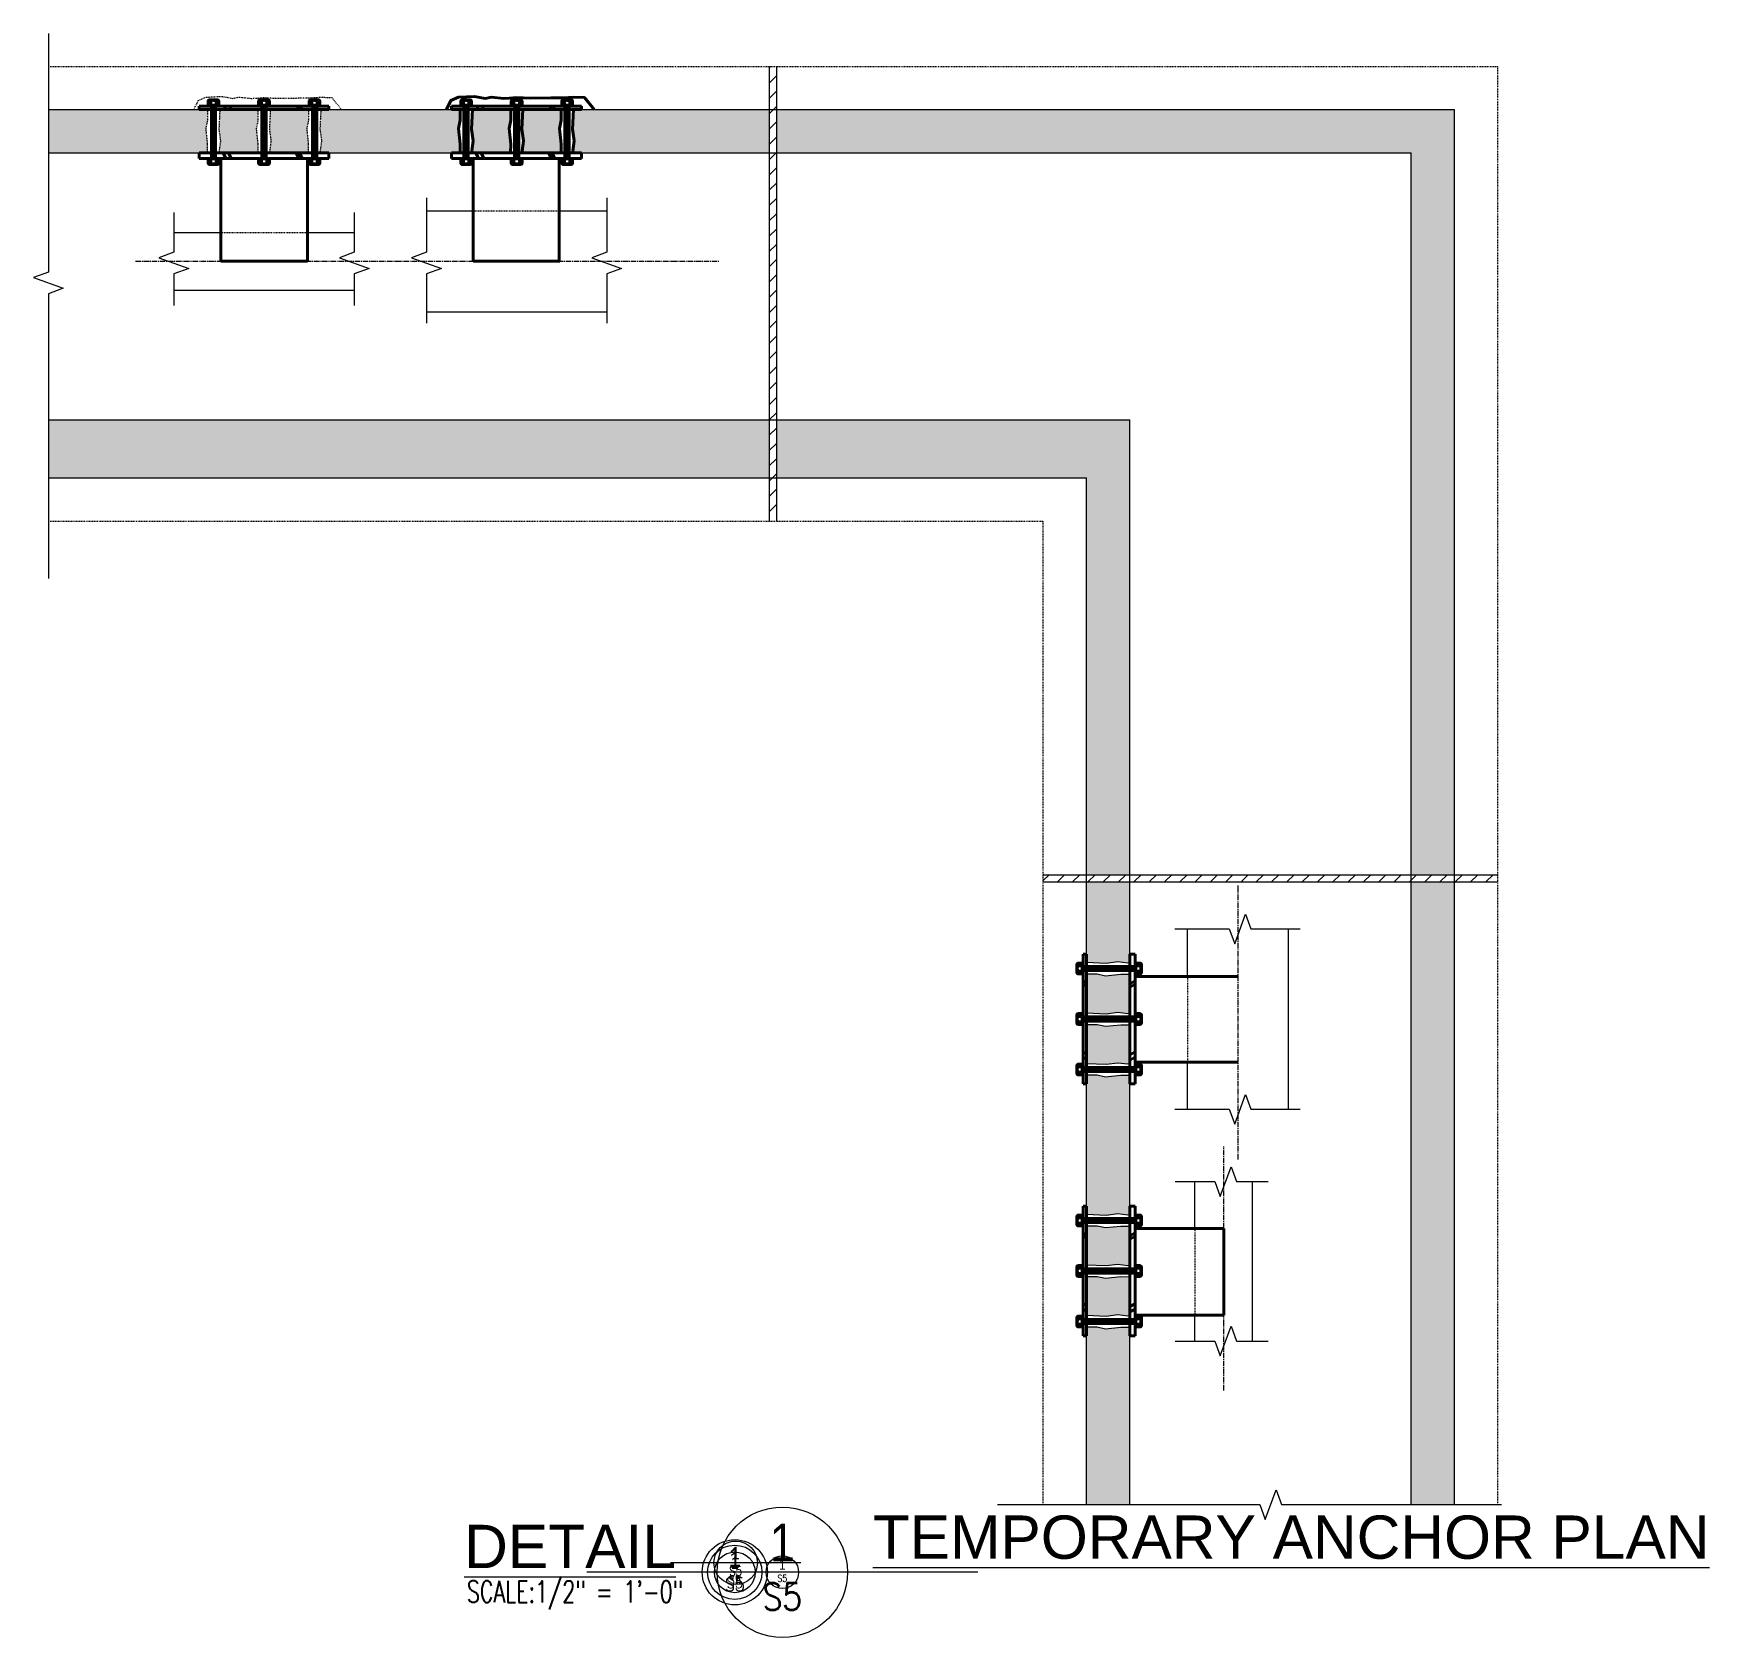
# Model space of a CAD drawing. Header units: inches. Extents: x -143 to 626, y -115 to 663.
# Drawn here: x -143 to 89.3, y 441 to 663.2 of the extents above; entities that cross this region are included whole.
import ezdxf
from ezdxf.enums import TextEntityAlignment as Align

# ---------------------------------------------------------------- set-up
doc = ezdxf.new("R2010")
doc.units = ezdxf.units.IN
doc.header["$MEASUREMENT"] = 0
doc.linetypes.add('CENTER2', pattern=[1.125, 0.75, -0.125, 0.125, -0.125])
doc.linetypes.add('HIDDEN2', pattern=[0.1875, 0.125, -0.0625])
doc.layers.add('DT-VHSO', color=75, linetype='Continuous', lineweight=60)
for name, color, linetype in [('FH-TITLE', 151, 'Continuous'), ('FH-TITLE @ 1', 151, 'Continuous'), ('FH-TITLE @ 24', 151, 'Continuous'), ('FH-TITLE @ 30', 151, 'Continuous'), ('FH-TITLE @ 32', 151, 'Continuous'), ('FH-TITLE @ 40', 151, 'Continuous'), ('FH-TITLE @ 48', 151, 'Continuous'), ('FH-TITLE @ 96', 151, 'Continuous'), ('MU-NOTES', 11, 'Continuous'), ('S-EXISTING', 13, 'Continuous'), ('S-GRID', 13, 'CENTER2')]:
    doc.layers.add(name, color=color, linetype=linetype)
doc.styles.add('BOLD', font='arial.ttf')
doc.styles.add('RomanS_not anno', font='romans.shx', dxfattribs={"width": 0.85})
pattern_1 = [(45, (0, 50.3891), (-1.06066, 1.06066), [])]

# ---------------------------------------------------------------- blocks, each defined once
blk = doc.blocks.new('Subtitle_Ref_Bubble')
at = {"linetype": 'ByBlock', "lineweight": -2}
blk.add_line((9.034, 0), (-9.034, 0), dxfattribs=at)
blk.add_circle((0, 0), 3.011, dxfattribs=at)
at = {"linetype": 'ByBlock', "lineweight": -2, "style": 'BOLD', "width": 0.85}
blk.add_attdef('NUMBER', text='', height=1, dxfattribs=at).set_placement((0, 0.5), align=Align.CENTER)
at = {"linetype": 'ByBlock', "lineweight": -2, "style": 'RomanS_not anno', "width": 0.85}
blk.add_attdef('SHEET', text='', height=0.75, dxfattribs=at).set_placement((0, -0.5), align=Align.TOP_CENTER)
blk = doc.blocks.new('*U51')
at = {"layer": 'FH-TITLE @ 1'}
ref = blk.add_blockref('Subtitle_Ref_Bubble', (-45.81, 450.01), dxfattribs=dict(at, xscale=0.03125, yscale=0.03125, zscale=0.03125))
ref.add_attrib('SHEET', 'S5', dxfattribs={"layer": '0', "color": 0, "linetype": 'ByBlock', "lineweight": -2, "height": 0.0391, "style": 'RomanS_not anno', "width": 0.85}).set_placement((-45.81, 450), align=Align.TOP_CENTER)
ref.add_attrib('NUMBER', '1', dxfattribs={"layer": '0', "color": 0, "linetype": 'ByBlock', "lineweight": -2, "height": 0.0547, "style": 'BOLD', "width": 0.85}).set_placement((-45.81, 450.03), align=Align.CENTER)
at = {"layer": 'FH-TITLE @ 24'}
ref = blk.add_blockref('Subtitle_Ref_Bubble', (-39.22, 450.01), dxfattribs=dict(at, xscale=0.75, yscale=0.75, zscale=0.75))
ref.add_attrib('SHEET', 'S5', dxfattribs={"layer": '0', "color": 0, "linetype": 'ByBlock', "lineweight": -2, "height": 0.938, "style": 'RomanS_not anno', "width": 0.85}).set_placement((-39.22, 449.64), align=Align.TOP_CENTER)
ref.add_attrib('NUMBER', '1', dxfattribs={"layer": '0', "color": 0, "linetype": 'ByBlock', "lineweight": -2, "height": 1.31, "style": 'BOLD', "width": 0.85}).set_placement((-39.22, 450.39), align=Align.CENTER)
at = {"layer": 'FH-TITLE @ 30'}
ref = blk.add_blockref('Subtitle_Ref_Bubble', (-45.81, 450.01), dxfattribs=dict(at, xscale=0.9375, yscale=0.9375, zscale=0.9375))
ref.add_attrib('SHEET', 'S5', dxfattribs={"layer": '0', "color": 0, "linetype": 'ByBlock', "lineweight": -2, "height": 1.172, "style": 'RomanS_not anno', "width": 0.85}).set_placement((-45.81, 449.54), align=Align.TOP_CENTER)
ref.add_attrib('NUMBER', '1', dxfattribs={"layer": '0', "color": 0, "linetype": 'ByBlock', "lineweight": -2, "height": 1.64, "style": 'BOLD', "width": 0.85}).set_placement((-45.81, 450.48), align=Align.CENTER)
at = {"layer": 'FH-TITLE @ 32'}
ref = blk.add_blockref('Subtitle_Ref_Bubble', (-45.69, 451.31), dxfattribs=at)
ref.add_attrib('SHEET', 'S5', dxfattribs={"layer": '0', "color": 0, "linetype": 'ByBlock', "lineweight": -2, "height": 1.25, "style": 'RomanS_not anno', "width": 0.85}).set_placement((-45.69, 450.81), align=Align.TOP_CENTER)
ref.add_attrib('NUMBER', '1', dxfattribs={"layer": '0', "color": 0, "linetype": 'ByBlock', "lineweight": -2, "height": 1.75, "style": 'BOLD', "width": 0.85}).set_placement((-45.69, 451.81), align=Align.CENTER)
at = {"layer": 'FH-TITLE @ 40'}
ref = blk.add_blockref('Subtitle_Ref_Bubble', (-45.81, 450.01), dxfattribs=dict(at, xscale=1.25, yscale=1.25, zscale=1.25))
ref.add_attrib('SHEET', 'S5', dxfattribs={"layer": '0', "color": 0, "linetype": 'ByBlock', "lineweight": -2, "height": 1.562, "style": 'RomanS_not anno', "width": 0.85}).set_placement((-45.81, 449.39), align=Align.TOP_CENTER)
ref.add_attrib('NUMBER', '1', dxfattribs={"layer": '0', "color": 0, "linetype": 'ByBlock', "lineweight": -2, "height": 2.19, "style": 'BOLD', "width": 0.85}).set_placement((-45.81, 450.64), align=Align.CENTER)
at = {"layer": 'FH-TITLE @ 48'}
ref = blk.add_blockref('Subtitle_Ref_Bubble', (-45.81, 450.01), dxfattribs=dict(at, xscale=1.5, yscale=1.5, zscale=1.5))
ref.add_attrib('SHEET', 'S5', dxfattribs={"layer": '0', "color": 0, "linetype": 'ByBlock', "lineweight": -2, "height": 1.875, "style": 'RomanS_not anno', "width": 0.85}).set_placement((-45.81, 449.26), align=Align.TOP_CENTER)
ref.add_attrib('NUMBER', '1', dxfattribs={"layer": '0', "color": 0, "linetype": 'ByBlock', "lineweight": -2, "height": 2.62, "style": 'BOLD', "width": 0.85}).set_placement((-45.81, 450.76), align=Align.CENTER)
at = {"layer": 'FH-TITLE @ 96'}
ref = blk.add_blockref('Subtitle_Ref_Bubble', (-39.22, 450.01), dxfattribs=dict(at, xscale=3, yscale=3, zscale=3))
ref.add_attrib('SHEET', 'S5', dxfattribs={"layer": '0', "color": 0, "linetype": 'ByBlock', "lineweight": -2, "height": 3.75, "style": 'RomanS_not anno', "width": 0.85}).set_placement((-39.22, 448.51), align=Align.TOP_CENTER)
ref.add_attrib('NUMBER', '1', dxfattribs={"layer": '0', "color": 0, "linetype": 'ByBlock', "lineweight": -2, "height": 5.25, "style": 'BOLD', "width": 0.85}).set_placement((-39.22, 451.51), align=Align.CENTER)

msp = doc.modelspace()

# ---------------------------------------------------------------- hatches: boundary and pattern name
at = {"layer": 'S-EXISTING'}
h = msp.add_hatch(dxfattribs=at)
h.set_pattern_fill('ANSI31', color=256, scale=12, style=0)
h.set_pattern_definition(pattern_1)
h.paths.add_polyline_path([(-40.05, 646.67), (-41.05, 646.67), (-41.05, 610.67), (-40.05, 610.67)])
h.paths.add_polyline_path([(-41.05, 646.67), (-40.05, 646.67), (-40.05, 654.67), (-41.05, 654.67)])
h.paths.add_polyline_path([(-41.05, 602.67), (-40.05, 602.67), (-40.05, 610.67), (-41.05, 610.67)])
h.paths.add_polyline_path([(-40.05, 602.67), (-41.05, 602.67), (-41.05, 596.67), (-40.05, 596.67)])
h.paths.add_polyline_path([(-40.05, 658.67), (-41.05, 658.67), (-41.05, 654.67), (-40.05, 654.67)])
h = msp.add_hatch(dxfattribs=at)
h.set_pattern_fill('AR-CONC', color=256, style=0)
h.set_pattern_definition([(50, (0, 0), (7.1726, -0.62752), [0.75, -8.25]), (355, (0, 0), (-1.38751, 7.52192), [0.6, -6.6]), (100.4514, (0.598, -0.052), (5.785094, 6.894395), [0.6374, -7.01142]), (46.1842, (0, 2), (10.67241, -1.65519), [1.125, -12.375]), (96.6356, (0.889, 1.862), (9.34663, 9.74118), [0.9561, -10.51713]), (351.1842, (0, 2), (9.34662, 9.74119), [0.9, -9.9]), (21, (1, 1.5), (5.96907, -4.02619), [0.75, -8.25]), (326, (1, 1.5), (2.43315, 7.2515), [0.6, -6.6]), (71.4514, (1.4974, 1.1645), (8.402226, 3.225305), [0.6374, -7.01142]), (37.5, (0, 0), (0.121599, 3.328939), [0, -6.52, 0, -6.7, 0, -6.625]), (7.5, (0, 0), (2.630695, 3.944117), [0, -3.82, 0, -6.37, 0, -2.525]), (327.5, (-2.23, 0), (5.338224, -0.225549), [0, -2.5, 0, -7.8, 0, -10.35]), (317.5, (-3.23, 0), (5.831862, 1.00105), [0, -3.25, 0, -5.18, 0, -7.35])])
h.paths.add_polyline_path([(-118.89, 646.67), (-118.87, 647.91), (-119.09, 650.06), (-118.85, 651.21), (-118.85, 652.67), (-120.05, 652.67), (-140.94, 652.67), (-140.94, 646.67)])
h.paths.add_polyline_path([(-111.89, 646.67), (-111.87, 647.91), (-112.09, 650.06), (-111.85, 651.21), (-111.85, 652.67), (-117.18, 652.67), (-117.31, 649.95), (-117.09, 648.35), (-117.27, 646.96), (-117.18, 646.67)])
h.paths.add_polyline_path([(-110.09, 648.35), (-110.27, 646.96), (-110.18, 646.67), (-104.89, 646.67), (-104.87, 647.91), (-105.09, 650.06), (-104.85, 651.21), (-104.85, 652.67), (-110.18, 652.67), (-110.31, 649.95)])
h.paths.add_polyline_path([(-83.89, 646.67), (-83.87, 647.91), (-84.09, 650.06), (-83.85, 651.21), (-83.85, 652.67), (-85.05, 652.67), (-103.18, 652.67), (-103.31, 649.95), (-103.09, 648.35), (-103.27, 646.96), (-103.18, 646.67), (-102.05, 646.67)])
h.paths.add_polyline_path([(-82.09, 648.35), (-82.27, 646.96), (-82.18, 646.67), (-76.89, 646.67), (-76.87, 647.91), (-77.09, 650.06), (-76.85, 651.21), (-76.85, 652.67), (-82.18, 652.67), (-82.31, 649.95)])
h.paths.add_polyline_path([(-75.09, 648.35), (-75.27, 646.96), (-75.18, 646.67), (-69.89, 646.67), (-69.87, 647.91), (-70.09, 650.06), (-69.85, 651.21), (-69.85, 652.67), (-75.18, 652.67), (-75.31, 649.95)])
h.paths.add_polyline_path([(-41.05, 646.67), (-41.05, 652.67), (-68.18, 652.67), (-68.31, 649.95), (-68.09, 648.35), (-68.27, 646.96), (-68.18, 646.67), (-67.05, 646.67)])
h.paths.add_polyline_path([(47.95, 646.67), (47.95, 546.67), (53.95, 546.67), (53.95, 652.67), (-40.05, 652.67), (-40.05, 646.67)])
h.paths.add_polyline_path([(53.95, 545.67), (47.95, 545.67), (47.95, 459.39), (53.95, 459.39)])
h.paths.add_polyline_path([(8.95, 545.67), (2.95, 545.67), (2.95, 534.53), (5.67, 534.41), (7.28, 534.62), (8.66, 534.45), (8.95, 534.53), (8.95, 535.67)])
h.paths.add_polyline_path([(7.28, 527.62), (8.66, 527.45), (8.95, 527.53), (8.95, 532.83), (7.71, 532.84), (5.57, 532.63), (4.42, 532.87), (2.95, 532.87), (2.95, 527.53), (5.67, 527.41)])
h.paths.add_polyline_path([(7.28, 520.62), (8.66, 520.45), (8.95, 520.53), (8.95, 525.83), (7.71, 525.84), (5.57, 525.63), (4.42, 525.87), (2.95, 525.87), (2.95, 520.53), (5.67, 520.41)])
h.paths.add_polyline_path([(2.95, 499.63), (5.67, 499.5), (7.28, 499.72), (8.66, 499.54), (8.95, 499.63), (8.95, 500.76), (8.95, 518.83), (7.71, 518.84), (5.57, 518.63), (4.42, 518.87), (2.95, 518.87), (2.95, 517.67)])
h.paths.add_polyline_path([(2.95, 492.63), (5.67, 492.5), (7.28, 492.72), (8.66, 492.54), (8.95, 492.63), (8.95, 497.92), (7.71, 497.94), (5.57, 497.72), (4.42, 497.96), (2.95, 497.96)])
h.paths.add_polyline_path([(5.57, 490.72), (4.42, 490.96), (2.95, 490.96), (2.95, 485.63), (5.67, 485.5), (7.28, 485.72), (8.66, 485.54), (8.95, 485.63), (8.95, 490.92), (7.71, 490.94)])
h.paths.add_polyline_path([(2.95, 459.39), (8.95, 459.39), (8.95, 483.92), (7.71, 483.94), (5.57, 483.72), (4.42, 483.96), (2.95, 483.96), (2.95, 482.76)])
h.paths.add_polyline_path([(8.95, 609.67), (-40.05, 609.67), (-40.05, 601.67), (2.95, 601.67), (2.95, 546.67), (8.95, 546.67)], flags=17)
h.paths.add_polyline_path([(-41.05, 601.67), (-41.05, 609.67), (-140.94, 609.67), (-140.94, 601.67)])
h = msp.add_hatch(dxfattribs=at)
h.set_pattern_fill('ANSI31', color=256, scale=12, style=0)
h.set_pattern_definition(pattern_1)
h.paths.add_polyline_path([(11.95, 546.67), (3.95, 546.67), (3.95, 545.67), (11.95, 545.67)])
h.paths.add_polyline_path([(47.95, 546.67), (11.95, 546.67), (11.95, 545.67), (47.95, 545.67)])
h.paths.add_polyline_path([(55.95, 546.67), (47.95, 546.67), (47.95, 545.67), (55.95, 545.67)])
h.paths.add_polyline_path([(59.95, 545.67), (59.95, 546.67), (55.95, 546.67), (55.95, 545.67)])
h.paths.add_polyline_path([(-3.05, 546.67), (-3.05, 545.67), (3.95, 545.67), (3.95, 546.67)])

# ---------------------------------------------------------------- linework, layer by layer
at = {"layer": 'DT-VHSO'}
for p, q in [((-120.05, 653.17), (-102.05, 653.17)), ((-120.05, 652.67), (-120.05, 653.17)), ((-116.6, 653.17), (-116.34, 652.67)), ((-115.85, 653.17), (-115.59, 652.67)), ((-106.49, 653.17), (-106.23, 652.67)), ((-106.03, 653.17), (-105.77, 652.67)), ((-102.05, 652.67), (-102.05, 653.17)), ((-85.05, 653.17), (-67.05, 653.17)), ((-85.05, 652.67), (-85.05, 653.17)), ((-81.6, 653.17), (-81.34, 652.67)), ((-80.85, 653.17), (-80.59, 652.67)), ((-71.49, 653.17), (-71.23, 652.67)), ((-71.03, 653.17), (-70.77, 652.67)), ((-67.05, 652.67), (-67.05, 653.17)), ((-120.05, 646.67), (-102.05, 646.67)), ((-120.05, 645.92), (-120.05, 646.67)), ((-117.05, 645.92), (-117.05, 631.67)), ((-116.72, 646.67), (-116.34, 645.92)), ((-115.98, 646.67), (-115.59, 645.92)), ((-103.05, 645.92), (-115.05, 645.92)), ((-106.62, 646.67), (-106.23, 645.92)), ((-106.16, 646.67), (-105.77, 645.92)), ((-105.05, 645.92), (-105.05, 631.67)), ((-102.05, 645.92), (-102.05, 646.67)), ((-85.05, 646.67), (-67.05, 646.67)), ((-85.05, 645.92), (-85.05, 646.67)), ((-82.05, 645.92), (-82.05, 631.67)), ((-81.72, 646.67), (-81.34, 645.92)), ((-80.98, 646.67), (-80.59, 645.92)), ((-68.05, 645.92), (-80.05, 645.92)), ((-71.62, 646.67), (-71.23, 645.92)), ((-71.16, 646.67), (-70.77, 645.92)), ((-70.16, 645.92), (-70.16, 631.67)), ((-67.05, 645.92), (-67.05, 646.67)), ((-105.05, 631.67), (-117.05, 631.67)), ((-70.05, 631.67), (-82.05, 631.67)), ((2.45, 517.67), (2.45, 535.67)), ((2.95, 535.67), (2.45, 535.67)), ((8.95, 517.67), (8.95, 535.67)), ((9.7, 535.67), (8.95, 535.67)), ((9.7, 534.67), (9.7, 522.67)), ((2.45, 531.69), (2.95, 531.95)), ((8.95, 531.56), (9.7, 531.95)), ((9.7, 532.56), (23.95, 532.56)), ((2.45, 531.23), (2.95, 531.48)), ((8.95, 531.1), (9.7, 531.48)), ((2.45, 521.86), (2.95, 522.12)), ((2.45, 521.12), (2.95, 521.38)), ((8.95, 521.73), (9.7, 522.12)), ((8.95, 520.99), (9.7, 521.38)), ((9.7, 520.67), (23.95, 520.67)), ((2.95, 517.67), (2.45, 517.67)), ((9.7, 517.67), (8.95, 517.67)), ((2.45, 482.76), (2.45, 500.76)), ((2.95, 500.76), (2.45, 500.76)), ((8.95, 482.76), (8.95, 500.76)), ((9.7, 500.76), (8.95, 500.76)), ((9.7, 499.76), (9.7, 487.76)), ((9.7, 497.65), (21.95, 497.65)), ((21.95, 497.65), (21.95, 485.65)), ((2.45, 496.78), (2.95, 497.04)), ((2.45, 496.32), (2.95, 496.58)), ((8.95, 496.65), (9.7, 497.04)), ((8.95, 496.19), (9.7, 496.58)), ((2.45, 486.96), (2.95, 487.22)), ((2.45, 486.22), (2.95, 486.47)), ((8.95, 486.83), (9.7, 487.22)), ((8.95, 486.09), (9.7, 486.47)), ((9.7, 485.65), (21.95, 485.65)), ((2.95, 482.76), (2.45, 482.76)), ((9.7, 482.76), (8.95, 482.76))]:
    msp.add_line(p, q, dxfattribs=at)
for points, format in [([(-118.73, 653.27), (-118.73, 653.22), (-117.36, 653.22), (-117.36, 653.27), (-117.3, 653.27), (-117.3, 653.88), (-117.42, 654.02), (-118.68, 654.02), (-118.8, 653.88, -0.131652), (-118.69, 653.95, -0.306875), (-118.42, 653.88, -0.131652), (-117.98, 653.96, -0.094014), (-117.67, 653.88, -0.131652), (-117.57, 653.95, -0.306875), (-117.3, 653.88), (-117.3, 653.27), (-117.67, 653.27), (-117.67, 653.88), (-117.67, 653.27), (-118.42, 653.27), (-118.42, 653.88), (-118.42, 653.27), (-118.8, 653.27), (-118.8, 653.88)], "xyb"), ([(-118.05, 645.88, 1, 1, 0), (-118.05, 653.17, 1, 1, 0)], "xyseb"), ([(-111.73, 653.27), (-111.73, 653.22), (-110.36, 653.22), (-110.36, 653.27), (-110.3, 653.27), (-110.3, 653.88), (-110.42, 654.02), (-111.68, 654.02), (-111.8, 653.88, -0.131652), (-111.69, 653.95, -0.306875), (-111.42, 653.88, -0.131652), (-110.98, 653.96, -0.094014), (-110.67, 653.88, -0.131652), (-110.57, 653.95, -0.306875), (-110.3, 653.88), (-110.3, 653.27), (-110.67, 653.27), (-110.67, 653.88), (-110.67, 653.27), (-111.42, 653.27), (-111.42, 653.88), (-111.42, 653.27), (-111.8, 653.27), (-111.8, 653.88)], "xyb"), ([(-111.05, 645.88, 1, 1, 0), (-111.05, 653.17, 1, 1, 0)], "xyseb"), ([(-104.73, 653.27), (-104.73, 653.22), (-103.36, 653.22), (-103.36, 653.27), (-103.3, 653.27), (-103.3, 653.88), (-103.42, 654.02), (-104.68, 654.02), (-104.8, 653.88, -0.131652), (-104.69, 653.95, -0.306875), (-104.42, 653.88, -0.131652), (-103.98, 653.96, -0.094014), (-103.67, 653.88, -0.131652), (-103.57, 653.95, -0.306875), (-103.3, 653.88), (-103.3, 653.27), (-103.67, 653.27), (-103.67, 653.88), (-103.67, 653.27), (-104.42, 653.27), (-104.42, 653.88), (-104.42, 653.27), (-104.8, 653.27), (-104.8, 653.88)], "xyb"), ([(-104.05, 645.88, 1, 1, 0), (-104.05, 653.17, 1, 1, 0)], "xyseb"), ([(-83.73, 653.27), (-83.73, 653.22), (-82.36, 653.22), (-82.36, 653.27), (-82.3, 653.27), (-82.3, 653.88), (-82.42, 654.02), (-83.68, 654.02), (-83.8, 653.88, -0.131652), (-83.69, 653.95, -0.306875), (-83.42, 653.88, -0.131652), (-82.98, 653.96, -0.094014), (-82.67, 653.88, -0.131652), (-82.57, 653.95, -0.306875), (-82.3, 653.88), (-82.3, 653.27), (-82.67, 653.27), (-82.67, 653.88), (-82.67, 653.27), (-83.42, 653.27), (-83.42, 653.88), (-83.42, 653.27), (-83.8, 653.27), (-83.8, 653.88)], "xyb"), ([(-83.05, 645.88, 1, 1, 0), (-83.05, 653.17, 1, 1, 0)], "xyseb"), ([(-76.73, 653.27), (-76.73, 653.22), (-75.36, 653.22), (-75.36, 653.27), (-75.3, 653.27), (-75.3, 653.88), (-75.42, 654.02), (-76.68, 654.02), (-76.8, 653.88, -0.131652), (-76.69, 653.95, -0.306875), (-76.42, 653.88, -0.131652), (-75.98, 653.96, -0.094014), (-75.67, 653.88, -0.131652), (-75.57, 653.95, -0.306875), (-75.3, 653.88), (-75.3, 653.27), (-75.67, 653.27), (-75.67, 653.88), (-75.67, 653.27), (-76.42, 653.27), (-76.42, 653.88), (-76.42, 653.27), (-76.8, 653.27), (-76.8, 653.88)], "xyb"), ([(-76.05, 645.88, 1, 1, 0), (-76.05, 653.17, 1, 1, 0)], "xyseb"), ([(-69.73, 653.27), (-69.73, 653.22), (-68.36, 653.22), (-68.36, 653.27), (-68.3, 653.27), (-68.3, 653.88), (-68.42, 654.02), (-69.68, 654.02), (-69.8, 653.88, -0.131652), (-69.69, 653.95, -0.306875), (-69.42, 653.88, -0.131652), (-68.98, 653.96, -0.094014), (-68.67, 653.88, -0.131652), (-68.57, 653.95, -0.306875), (-68.3, 653.88), (-68.3, 653.27), (-68.67, 653.27), (-68.67, 653.88), (-68.67, 653.27), (-69.42, 653.27), (-69.42, 653.88), (-69.42, 653.27), (-69.8, 653.27), (-69.8, 653.88)], "xyb"), ([(-69.05, 645.88, 1, 1, 0), (-69.05, 653.17, 1, 1, 0)], "xyseb"), ([(-118.73, 645.84), (-118.73, 645.88), (-117.36, 645.88), (-117.36, 645.84), (-117.3, 645.84), (-117.3, 645.23), (-117.42, 645.09), (-118.68, 645.09), (-118.8, 645.23, 0.131652), (-118.69, 645.16, 0.306875), (-118.42, 645.23, 0.131652), (-117.98, 645.15, 0.094014), (-117.67, 645.23, 0.131652), (-117.57, 645.16, 0.306875), (-117.3, 645.23), (-117.3, 645.84), (-117.67, 645.84), (-117.67, 645.23), (-117.67, 645.84), (-118.42, 645.84), (-118.42, 645.23), (-118.42, 645.84), (-118.8, 645.84), (-118.8, 645.23)], "xyb"), ([(-111.73, 645.84), (-111.73, 645.88), (-110.36, 645.88), (-110.36, 645.84), (-110.3, 645.84), (-110.3, 645.23), (-110.42, 645.09), (-111.68, 645.09), (-111.8, 645.23, 0.131652), (-111.69, 645.16, 0.306875), (-111.42, 645.23, 0.131652), (-110.98, 645.15, 0.094014), (-110.67, 645.23, 0.131652), (-110.57, 645.16, 0.306875), (-110.3, 645.23), (-110.3, 645.84), (-110.67, 645.84), (-110.67, 645.23), (-110.67, 645.84), (-111.42, 645.84), (-111.42, 645.23), (-111.42, 645.84), (-111.8, 645.84), (-111.8, 645.23)], "xyb"), ([(-104.73, 645.84), (-104.73, 645.88), (-103.36, 645.88), (-103.36, 645.84), (-103.3, 645.84), (-103.3, 645.23), (-103.42, 645.09), (-104.68, 645.09), (-104.8, 645.23, 0.131652), (-104.69, 645.16, 0.306875), (-104.42, 645.23, 0.131652), (-103.98, 645.15, 0.094014), (-103.67, 645.23, 0.131652), (-103.57, 645.16, 0.306875), (-103.3, 645.23), (-103.3, 645.84), (-103.67, 645.84), (-103.67, 645.23), (-103.67, 645.84), (-104.42, 645.84), (-104.42, 645.23), (-104.42, 645.84), (-104.8, 645.84), (-104.8, 645.23)], "xyb"), ([(-83.73, 645.84), (-83.73, 645.88), (-82.36, 645.88), (-82.36, 645.84), (-82.3, 645.84), (-82.3, 645.23), (-82.42, 645.09), (-83.68, 645.09), (-83.8, 645.23, 0.131652), (-83.69, 645.16, 0.306875), (-83.42, 645.23, 0.131652), (-82.98, 645.15, 0.094014), (-82.67, 645.23, 0.131652), (-82.57, 645.16, 0.306875), (-82.3, 645.23), (-82.3, 645.84), (-82.67, 645.84), (-82.67, 645.23), (-82.67, 645.84), (-83.42, 645.84), (-83.42, 645.23), (-83.42, 645.84), (-83.8, 645.84), (-83.8, 645.23)], "xyb"), ([(-76.73, 645.84), (-76.73, 645.88), (-75.36, 645.88), (-75.36, 645.84), (-75.3, 645.84), (-75.3, 645.23), (-75.42, 645.09), (-76.68, 645.09), (-76.8, 645.23, 0.131652), (-76.69, 645.16, 0.306875), (-76.42, 645.23, 0.131652), (-75.98, 645.15, 0.094014), (-75.67, 645.23, 0.131652), (-75.57, 645.16, 0.306875), (-75.3, 645.23), (-75.3, 645.84), (-75.67, 645.84), (-75.67, 645.23), (-75.67, 645.84), (-76.42, 645.84), (-76.42, 645.23), (-76.42, 645.84), (-76.8, 645.84), (-76.8, 645.23)], "xyb"), ([(-69.73, 645.84), (-69.73, 645.88), (-68.36, 645.88), (-68.36, 645.84), (-68.3, 645.84), (-68.3, 645.23), (-68.42, 645.09), (-69.68, 645.09), (-69.8, 645.23, 0.131652), (-69.69, 645.16, 0.306875), (-69.42, 645.23, 0.131652), (-68.98, 645.15, 0.094014), (-68.67, 645.23, 0.131652), (-68.57, 645.16, 0.306875), (-68.3, 645.23), (-68.3, 645.84), (-68.67, 645.84), (-68.67, 645.23), (-68.67, 645.84), (-69.42, 645.84), (-69.42, 645.23), (-69.42, 645.84), (-69.8, 645.84), (-69.8, 645.23)], "xyb"), ([(2.35, 532.98), (2.4, 532.98), (2.4, 534.36), (2.35, 534.36), (2.35, 534.42), (1.75, 534.42), (1.6, 534.3), (1.6, 533.04), (1.75, 532.92, -0.131652), (1.67, 533.03, -0.306875), (1.75, 533.29, -0.131652), (1.66, 533.73, -0.094014), (1.75, 534.04, -0.131652), (1.67, 534.15, -0.306875), (1.75, 534.42), (2.35, 534.42), (2.35, 534.04), (1.75, 534.04), (2.35, 534.04), (2.35, 533.29), (1.75, 533.29), (2.35, 533.29), (2.35, 532.92), (1.75, 532.92)], "xyb"), ([(9.79, 532.98), (9.74, 532.98), (9.74, 534.36), (9.79, 534.36), (9.79, 534.42), (10.39, 534.42), (10.54, 534.3), (10.54, 533.04), (10.39, 532.92, 0.131652), (10.46, 533.03, 0.306875), (10.39, 533.29, 0.131652), (10.48, 533.73, 0.094014), (10.39, 534.04, 0.131652), (10.46, 534.15, 0.306875), (10.39, 534.42), (9.79, 534.42), (9.79, 534.04), (10.39, 534.04), (9.79, 534.04), (9.79, 533.29), (10.39, 533.29), (9.79, 533.29), (9.79, 532.92), (10.39, 532.92)], "xyb"), ([(9.74, 533.67, 1, 1, 0), (2.45, 533.67, 1, 1, 0)], "xyseb"), ([(2.35, 525.98), (2.4, 525.98), (2.4, 527.36), (2.35, 527.36), (2.35, 527.42), (1.75, 527.42), (1.6, 527.3), (1.6, 526.04), (1.75, 525.92, -0.131652), (1.67, 526.03, -0.306875), (1.75, 526.29, -0.131652), (1.66, 526.73, -0.094014), (1.75, 527.04, -0.131652), (1.67, 527.15, -0.306875), (1.75, 527.42), (2.35, 527.42), (2.35, 527.04), (1.75, 527.04), (2.35, 527.04), (2.35, 526.29), (1.75, 526.29), (2.35, 526.29), (2.35, 525.92), (1.75, 525.92)], "xyb"), ([(9.79, 525.98), (9.74, 525.98), (9.74, 527.36), (9.79, 527.36), (9.79, 527.42), (10.39, 527.42), (10.54, 527.3), (10.54, 526.04), (10.39, 525.92, 0.131652), (10.46, 526.03, 0.306875), (10.39, 526.29, 0.131652), (10.48, 526.73, 0.094014), (10.39, 527.04, 0.131652), (10.46, 527.15, 0.306875), (10.39, 527.42), (9.79, 527.42), (9.79, 527.04), (10.39, 527.04), (9.79, 527.04), (9.79, 526.29), (10.39, 526.29), (9.79, 526.29), (9.79, 525.92), (10.39, 525.92)], "xyb"), ([(9.74, 526.67, 1, 1, 0), (2.45, 526.67, 1, 1, 0)], "xyseb"), ([(2.35, 518.98), (2.4, 518.98), (2.4, 520.36), (2.35, 520.36), (2.35, 520.42), (1.75, 520.42), (1.6, 520.3), (1.6, 519.04), (1.75, 518.92, -0.131652), (1.67, 519.03, -0.306875), (1.75, 519.29, -0.131652), (1.66, 519.73, -0.094014), (1.75, 520.04, -0.131652), (1.67, 520.15, -0.306875), (1.75, 520.42), (2.35, 520.42), (2.35, 520.04), (1.75, 520.04), (2.35, 520.04), (2.35, 519.29), (1.75, 519.29), (2.35, 519.29), (2.35, 518.92), (1.75, 518.92)], "xyb"), ([(9.79, 518.98), (9.74, 518.98), (9.74, 520.36), (9.79, 520.36), (9.79, 520.42), (10.39, 520.42), (10.54, 520.3), (10.54, 519.04), (10.39, 518.92, 0.131652), (10.46, 519.03, 0.306875), (10.39, 519.29, 0.131652), (10.48, 519.73, 0.094014), (10.39, 520.04, 0.131652), (10.46, 520.15, 0.306875), (10.39, 520.42), (9.79, 520.42), (9.79, 520.04), (10.39, 520.04), (9.79, 520.04), (9.79, 519.29), (10.39, 519.29), (9.79, 519.29), (9.79, 518.92), (10.39, 518.92)], "xyb"), ([(2.35, 498.08), (2.4, 498.08), (2.4, 499.45), (2.35, 499.45), (2.35, 499.51), (1.75, 499.51), (1.6, 499.4), (1.6, 498.13), (1.75, 498.01, -0.131652), (1.67, 498.12, -0.306875), (1.75, 498.39, -0.131652), (1.66, 498.83, -0.094014), (1.75, 499.14, -0.131652), (1.67, 499.25, -0.306875), (1.75, 499.51), (2.35, 499.51), (2.35, 499.14), (1.75, 499.14), (2.35, 499.14), (2.35, 498.39), (1.75, 498.39), (2.35, 498.39), (2.35, 498.01), (1.75, 498.01)], "xyb"), ([(9.79, 498.08), (9.74, 498.08), (9.74, 499.45), (9.79, 499.45), (9.79, 499.51), (10.39, 499.51), (10.54, 499.4), (10.54, 498.13), (10.39, 498.01, 0.131652), (10.46, 498.12, 0.306875), (10.39, 498.39, 0.131652), (10.48, 498.83, 0.094014), (10.39, 499.14, 0.131652), (10.46, 499.25, 0.306875), (10.39, 499.51), (9.79, 499.51), (9.79, 499.14), (10.39, 499.14), (9.79, 499.14), (9.79, 498.39), (10.39, 498.39), (9.79, 498.39), (9.79, 498.01), (10.39, 498.01)], "xyb"), ([(9.74, 498.76, 1, 1, 0), (2.45, 498.76, 1, 1, 0)], "xyseb"), ([(2.35, 491.08), (2.4, 491.08), (2.4, 492.45), (2.35, 492.45), (2.35, 492.51), (1.75, 492.51), (1.6, 492.4), (1.6, 491.13), (1.75, 491.01, -0.131652), (1.67, 491.12, -0.306875), (1.75, 491.39, -0.131652), (1.66, 491.83, -0.094014), (1.75, 492.14, -0.131652), (1.67, 492.25, -0.306875), (1.75, 492.51), (2.35, 492.51), (2.35, 492.14), (1.75, 492.14), (2.35, 492.14), (2.35, 491.39), (1.75, 491.39), (2.35, 491.39), (2.35, 491.01), (1.75, 491.01)], "xyb"), ([(9.79, 491.08), (9.74, 491.08), (9.74, 492.45), (9.79, 492.45), (9.79, 492.51), (10.39, 492.51), (10.54, 492.4), (10.54, 491.13), (10.39, 491.01, 0.131652), (10.46, 491.12, 0.306875), (10.39, 491.39, 0.131652), (10.48, 491.83, 0.094014), (10.39, 492.14, 0.131652), (10.46, 492.25, 0.306875), (10.39, 492.51), (9.79, 492.51), (9.79, 492.14), (10.39, 492.14), (9.79, 492.14), (9.79, 491.39), (10.39, 491.39), (9.79, 491.39), (9.79, 491.01), (10.39, 491.01)], "xyb"), ([(9.74, 491.76, 1, 1, 0), (2.45, 491.76, 1, 1, 0)], "xyseb"), ([(2.35, 484.08), (2.4, 484.08), (2.4, 485.45), (2.35, 485.45), (2.35, 485.51), (1.75, 485.51), (1.6, 485.4), (1.6, 484.13), (1.75, 484.01, -0.131652), (1.67, 484.12, -0.306875), (1.75, 484.39, -0.131652), (1.66, 484.83, -0.094014), (1.75, 485.14, -0.131652), (1.67, 485.25, -0.306875), (1.75, 485.51), (2.35, 485.51), (2.35, 485.14), (1.75, 485.14), (2.35, 485.14), (2.35, 484.39), (1.75, 484.39), (2.35, 484.39), (2.35, 484.01), (1.75, 484.01)], "xyb"), ([(9.79, 484.08), (9.74, 484.08), (9.74, 485.45), (9.79, 485.45), (9.79, 485.51), (10.39, 485.51), (10.54, 485.4), (10.54, 484.13), (10.39, 484.01, 0.131652), (10.46, 484.12, 0.306875), (10.39, 484.39, 0.131652), (10.48, 484.83, 0.094014), (10.39, 485.14, 0.131652), (10.46, 485.25, 0.306875), (10.39, 485.51), (9.79, 485.51), (9.79, 485.14), (10.39, 485.14), (9.79, 485.14), (9.79, 484.39), (10.39, 484.39), (9.79, 484.39), (9.79, 484.01), (10.39, 484.01)], "xyb"), ([(9.74, 484.76, 1, 1, 0), (2.45, 484.76, 1, 1, 0)], "xyseb")]:
    msp.add_lwpolyline(points, format=format, dxfattribs=at)
for points in [[(-85.78, 652.67), (-85.16, 653.95), (-84.1, 654.4), (-81.87, 654.51), (-80.42, 654.23), (-79.53, 654.4), (-77.8, 654.23), (-77.07, 654.26), (-76.12, 654.35), (-74.08, 654.24), (-71.32, 654.29), (-69.54, 654.33), (-68.2, 654.4), (-66.64, 654.34), (-65.31, 652.67)], [(-120.05, 652.67), (-102.05, 652.67)], [(-85.05, 652.67), (-67.05, 652.67)], [(-83.89, 646.67), (-83.87, 647.91), (-84.09, 650.06), (-83.85, 651.21), (-83.85, 652.67)], [(-82.18, 652.67), (-82.31, 649.95), (-82.09, 648.35), (-82.27, 646.96), (-82.18, 646.67)], [(-76.89, 646.67), (-76.87, 647.91), (-77.09, 650.06), (-76.85, 651.21), (-76.85, 652.67)], [(-75.18, 652.67), (-75.31, 649.95), (-75.09, 648.35), (-75.27, 646.96), (-75.18, 646.67)], [(-69.89, 646.67), (-69.87, 647.91), (-70.09, 650.06), (-69.85, 651.21), (-69.85, 652.67)], [(-68.18, 652.67), (-68.31, 649.95), (-68.09, 648.35), (-68.27, 646.96), (-68.18, 646.67)], [(-120.05, 645.92), (-102.05, 645.92)], [(-85.05, 645.92), (-67.05, 645.92)], [(2.95, 517.67), (2.95, 535.67)], [(9.7, 517.67), (9.7, 535.67)], [(2.95, 482.76), (2.95, 500.76)], [(9.7, 482.76), (9.7, 500.76)]]:
    msp.add_lwpolyline(points, dxfattribs=at)
at = {"layer": 'DT-VHSO', "const_width": 1}
msp.add_lwpolyline([(9.74, 519.67), (2.45, 519.67)], dxfattribs=at)
at = {"layer": 'MU-NOTES'}
for points in [[(-140.94, 663.22), (-140.94, 630.17), (-143, 629.42), (-138.88, 627.92), (-140.94, 627.17), (-140.94, 587.73)], [(-88.54, 640.47), (-88.54, 632.91), (-90.61, 632.16), (-86.48, 630.66), (-88.54, 629.91), (-88.54, 623.1)], [(-63.55, 640.47), (-63.55, 632.91), (-65.61, 632.16), (-61.49, 630.66), (-63.55, 629.91), (-63.55, 623.1)], [(-123.55, 638.41), (-123.55, 632.91), (-125.61, 632.16), (-121.49, 630.66), (-123.55, 629.91), (-123.55, 625.53)], [(-98.55, 638.41), (-98.55, 632.91), (-100.61, 632.16), (-96.49, 630.66), (-98.55, 629.91), (-98.55, 625.53)], [(15.16, 539.15), (22.72, 539.15), (23.47, 537.09), (24.97, 541.21), (25.72, 539.15), (32.53, 539.15)], [(15.16, 514.16), (22.72, 514.16), (23.47, 512.1), (24.97, 516.22), (25.72, 514.16), (32.53, 514.16)], [(15.22, 504.15), (20.72, 504.15), (21.47, 502.09), (22.97, 506.21), (23.72, 504.15), (28.09, 504.15)], [(15.22, 482.05), (20.72, 482.05), (21.47, 479.99), (22.97, 484.11), (23.72, 482.05), (28.09, 482.05)], [(-9.39, 459.39), (26.96, 459.39), (27.71, 457.33), (29.21, 461.45), (29.96, 459.39), (60.45, 459.39)]]:
    msp.add_lwpolyline(points, dxfattribs=at)
at = {"layer": 'S-EXISTING', "linetype": 'HIDDEN2'}
for p, q in [((-140.94, 658.67), (59.95, 658.67)), ((59.95, 459.39), (59.95, 658.67)), ((-82.05, 638.67), (-70.05, 638.67)), ((-117.05, 635.67), (-105.05, 635.67)), ((-140.94, 595.67), (-3.05, 595.67)), ((-3.05, 459.39), (-3.05, 595.67)), ((16.95, 532.56), (16.95, 520.67)), ((17.95, 497.65), (17.95, 485.65))]:
    msp.add_line(p, q, dxfattribs=at)
at = {"layer": 'S-EXISTING'}
for p, q in [((-41.05, 658.67), (-41.05, 595.67)), ((-40.05, 658.67), (-40.05, 595.67)), ((-140.94, 652.67), (53.95, 652.67)), ((53.95, 459.39), (53.95, 652.67)), ((-140.94, 646.67), (47.95, 646.67)), ((47.95, 459.39), (47.95, 646.67)), ((-88.54, 638.67), (-82.05, 638.67)), ((-70.16, 638.67), (-63.55, 638.67)), ((-123.55, 635.67), (-117.05, 635.67)), ((-105.05, 635.67), (-98.55, 635.67)), ((-123.55, 627.67), (-98.55, 627.67)), ((-88.54, 624.67), (-63.55, 624.67)), ((-140.94, 609.67), (8.95, 609.67)), ((8.95, 459.39), (8.95, 609.67)), ((-140.94, 601.67), (2.95, 601.67)), ((2.95, 459.39), (2.95, 601.67)), ((-3.05, 546.67), (59.95, 546.67)), ((-3.05, 545.67), (59.95, 545.67)), ((16.95, 532.56), (16.95, 539.07)), ((30.95, 514.16), (30.95, 539.15)), ((16.95, 514.16), (16.95, 520.67)), ((17.95, 497.65), (17.95, 504.15)), ((25.95, 482.05), (25.95, 504.15)), ((17.95, 482.05), (17.95, 485.65))]:
    msp.add_line(p, q, dxfattribs=at)
at = {"layer": 'S-EXISTING', "linetype": 'HIDDEN2'}
for points in [[(-120.78, 652.67), (-120.16, 653.95), (-119.1, 654.4), (-116.87, 654.51), (-115.42, 654.23), (-114.53, 654.4), (-112.8, 654.23), (-112.07, 654.26), (-111.12, 654.35), (-109.08, 654.24), (-106.32, 654.29), (-104.54, 654.33), (-103.2, 654.4), (-101.64, 654.34), (-100.31, 652.67)], [(-118.89, 646.67), (-118.87, 647.91), (-119.09, 650.06), (-118.85, 651.21), (-118.85, 652.67)], [(-117.18, 652.67), (-117.31, 649.95), (-117.09, 648.35), (-117.27, 646.96), (-117.18, 646.67)], [(-111.89, 646.67), (-111.87, 647.91), (-112.09, 650.06), (-111.85, 651.21), (-111.85, 652.67)], [(-110.18, 652.67), (-110.31, 649.95), (-110.09, 648.35), (-110.27, 646.96), (-110.18, 646.67)], [(-104.89, 646.67), (-104.87, 647.91), (-105.09, 650.06), (-104.85, 651.21), (-104.85, 652.67)], [(-103.18, 652.67), (-103.31, 649.95), (-103.09, 648.35), (-103.27, 646.96), (-103.18, 646.67)]]:
    msp.add_lwpolyline(points, dxfattribs=at)
at = {"layer": 'S-EXISTING'}
for points in [[(2.95, 534.53), (5.67, 534.41), (7.28, 534.62), (8.66, 534.45), (8.95, 534.53)], [(8.95, 532.83), (7.71, 532.84), (5.57, 532.63), (4.42, 532.87), (2.95, 532.87)], [(2.95, 527.53), (5.67, 527.41), (7.28, 527.62), (8.66, 527.45), (8.95, 527.53)], [(8.95, 525.83), (7.71, 525.84), (5.57, 525.63), (4.42, 525.87), (2.95, 525.87)], [(2.95, 520.53), (5.67, 520.41), (7.28, 520.62), (8.66, 520.45), (8.95, 520.53)], [(8.95, 518.83), (7.71, 518.84), (5.57, 518.63), (4.42, 518.87), (2.95, 518.87)], [(2.95, 499.63), (5.67, 499.5), (7.28, 499.72), (8.66, 499.54), (8.95, 499.63)], [(8.95, 497.92), (7.71, 497.94), (5.57, 497.72), (4.42, 497.96), (2.95, 497.96)], [(2.95, 492.63), (5.67, 492.5), (7.28, 492.72), (8.66, 492.54), (8.95, 492.63)], [(8.95, 490.92), (7.71, 490.94), (5.57, 490.72), (4.42, 490.96), (2.95, 490.96)], [(2.95, 485.63), (5.67, 485.5), (7.28, 485.72), (8.66, 485.54), (8.95, 485.63)], [(8.95, 483.92), (7.71, 483.94), (5.57, 483.72), (4.42, 483.96), (2.95, 483.96)]]:
    msp.add_lwpolyline(points, dxfattribs=at)
at = {"layer": 'S-GRID'}
for p, q in [((-128.86, 631.67), (-48.01, 631.67)), ((23.95, 507.19), (23.95, 545.23)), ((21.95, 475.18), (21.95, 508.99))]:
    msp.add_line(p, q, dxfattribs=at)

# ---------------------------------------------------------------- block references
at = {"layer": 'FH-TITLE'}
msp.add_blockref('*U51', (0, 0), dxfattribs=at)

# ---------------------------------------------------------------- texts
at = {"layer": 'FH-TITLE', "style": 'RomanS_not anno', "width": 0.7}
msp.add_text('SCALE:1/2" = 1\'-0"', height=3, dxfattribs=at).set_placement((-82.95, 445.84))
at = {"layer": 'FH-TITLE', "char_height": 6, "style": 'BOLD'}
for s, insert, width, attachment_point in [('{\\LTEMPORARY ANCHOR PLAN}', (-26.68, 457.88), 116.5337, 1), ('{\\LDETAIL          }', (-53.97, 450.59), 28.7504, 9)]:
    msp.add_mtext(s, dxfattribs=dict(at, insert=insert, width=width, attachment_point=attachment_point))

doc.saveas('drawing.dxf')
